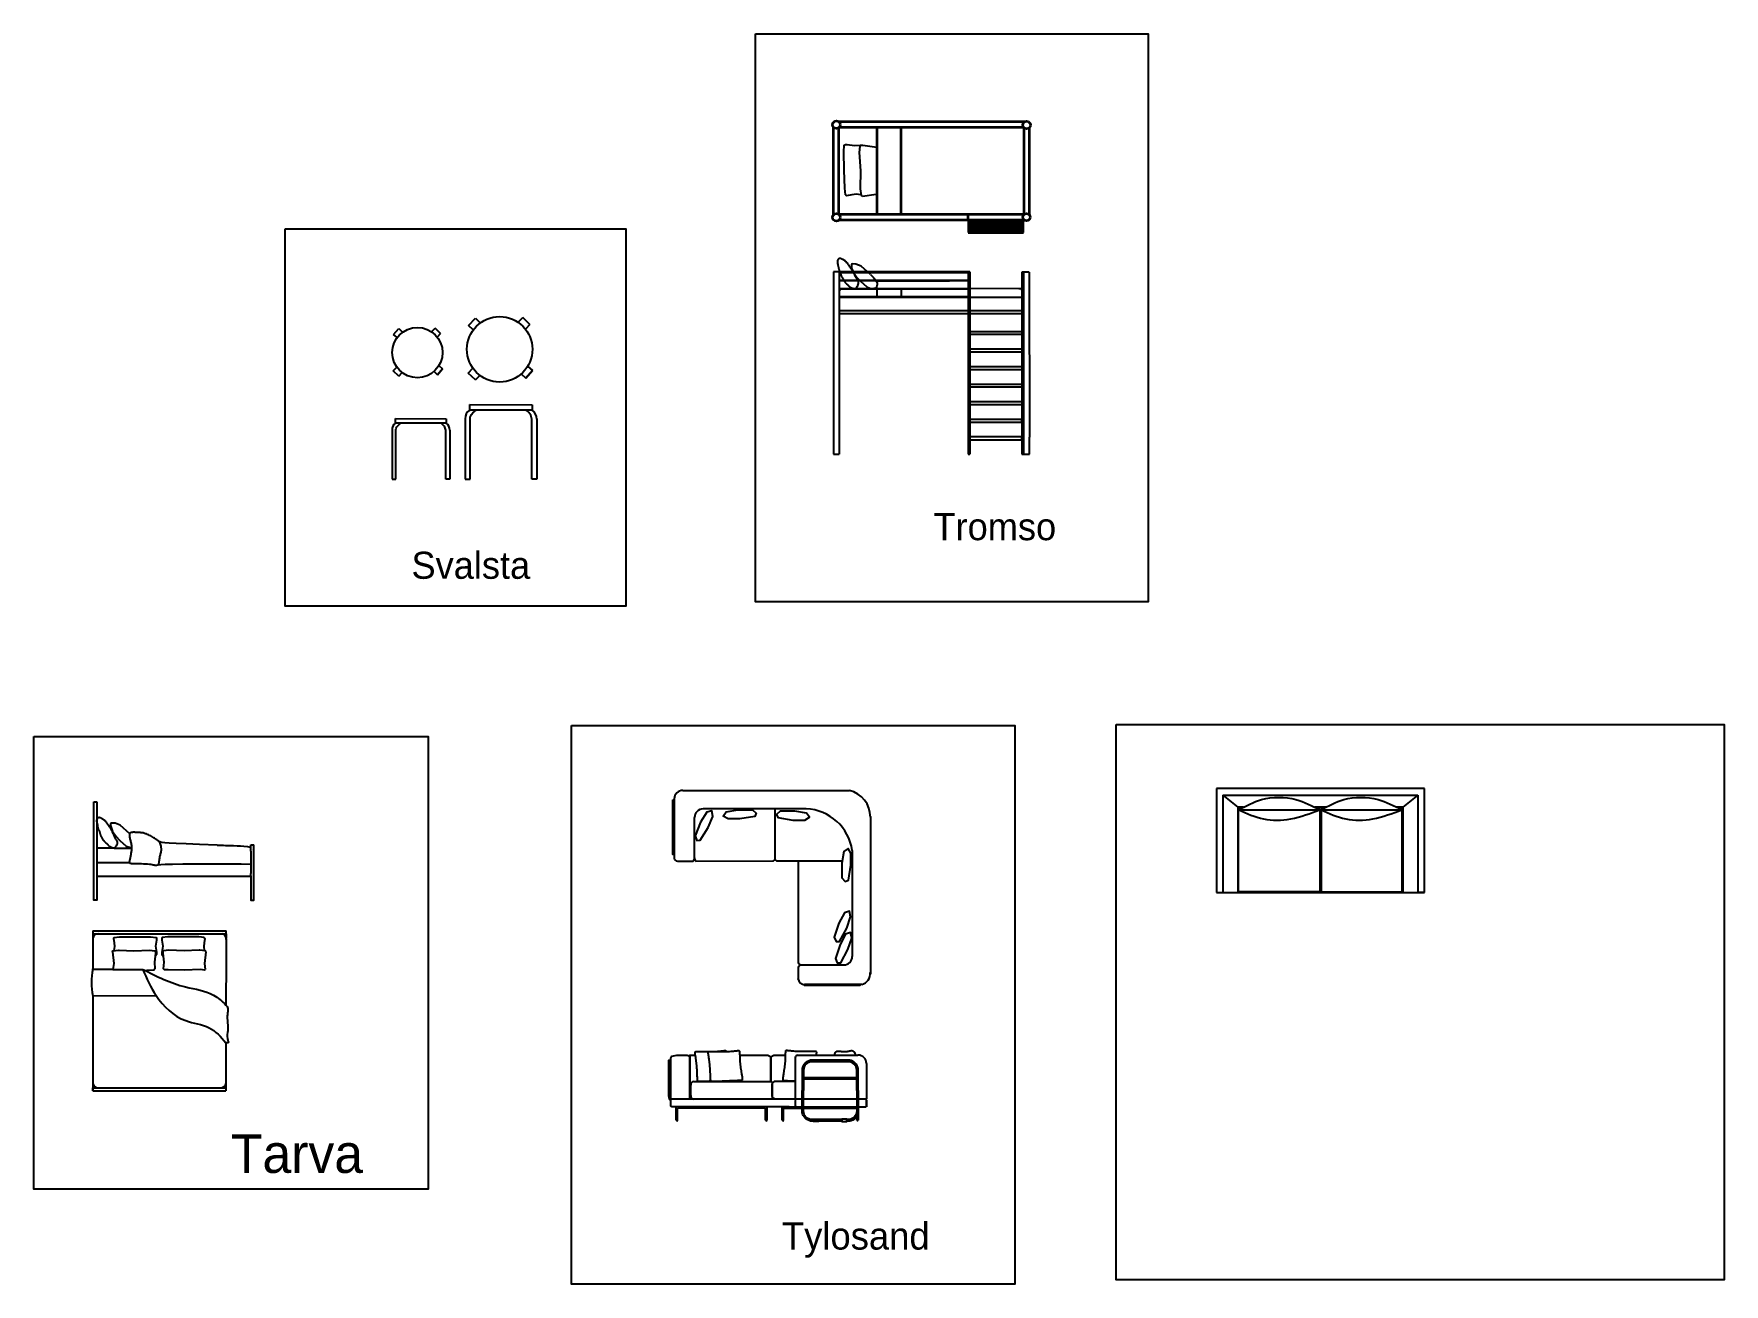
# Model space of a CAD drawing. Header units: centimetres. Extents: x 1830 to 4016, y -1522 to 94.
import ezdxf

# ---------------------------------------------------------------- set-up
doc = ezdxf.new("R2010")
doc.units = ezdxf.units.CM
doc.layers.add('A-FLOR-LEVL', color=7, linetype='Continuous', lineweight=35)

# ---------------------------------------------------------------- blocks, each defined once
blk = doc.blocks.new('A$C52764F6E')
at = {"color": 7}
for p, q in [((-354.9, 279.1), (-354.9, 202.4)), ((-184.4, 266.2), (-317.6, 266.2)), ((-224.6, 266.2), (-224.6, 201.4)), ((-328.6, 201.9), (-328.6, 255.2)), ((-350.8, 198.8), (-330.4, 198.8)), ((-326.8, 198.8), (-226.7, 198.9)), ((-222.4, 198.9), (-137.5, 198.9)), ((-194.7, 197.8), (-194.7, 67.7)), ((-126.4, 198.9), (-124.7, 198.9)), ((-124.7, 212.3), (-124.7, 75.5)), ((-194.7, 61.2), (-194.7, 45.7)), ((-190.7, 64.5), (-135.7, 64.5)), ((-112.5, 39), (-186.4, 39))]:
    blk.add_line(p, q, dxfattribs=at)
for points in [[(-343.8, 290.1), (-128.2, 290.1)], [(-101.3, 256.2), (-101.3, 52.4)]]:
    blk.add_lwpolyline(points)
for points in [[(-356.7, 278), (-354.9, 278), (-354.9, 207.2), (-356.7, 207.2)], [(-186.4, 39), (-114.9, 39), (-114.9, 38.1), (-186.4, 38.1)]]:
    blk.add_lwpolyline(points, close=True, dxfattribs=at)
for points in [[(-311, 242), (-305.1, 256.3), (-306, 263.6), (-312.7, 261.8), (-320.7, 248.9), (-327.8, 231.6), (-325.6, 225.5), (-321.2, 225.6), (-311, 242)], [(-269.8, 253.3), (-285.2, 253.3), (-291.6, 257), (-287.5, 262.4), (-272.5, 264.9), (-253.7, 264.9), (-248.9, 260.6), (-250.7, 256.5), (-269.8, 253.3)], [(-201.6, 251.8), (-186.2, 251.8), (-179.8, 255.4), (-184, 260.9), (-198.9, 263.4), (-217.7, 263.4), (-222.5, 259.1), (-220.7, 254.9), (-201.6, 251.8)], [(-126.4, 193.4), (-126.4, 208.8), (-130, 215.2), (-135.5, 211.1), (-138, 196.1), (-138, 177.3), (-133.7, 172.5), (-129.6, 174.3), (-126.4, 193.4)], [(-131.9, 112), (-127, 126.6), (-128.4, 133.9), (-134.9, 131.7), (-142, 118.3), (-148.1, 100.6), (-145.6, 94.6), (-141.1, 95), (-131.9, 112)], [(-130.4, 84.5), (-125.4, 99.1), (-126.8, 106.3), (-133.3, 104.1), (-140.5, 90.8), (-146.5, 73), (-144, 67), (-139.5, 67.4), (-130.4, 84.5)]]:
    blk.add_lwpolyline(points, dxfattribs=at)
for centre, radius, start, end in [((-343.8, 279.1), 11, 90, 180), ((-136.4, 255.9), 35.1, 359.6252, 76.4633), ((-317.6, 255.2), 11, 90, 180), ((-186.8, 203.6), 62.7, 8.0215, 87.7588), ((-350.8, 202.9), 4.13, 187.0799, 270), ((-333, 202.4), 4.44, 305.9615, 6.0393), ((-324.2, 202.4), 4.44, 173.9607, 234.0385), ((-227.2, 201.5), 2.68, 281.3954, 357.1413), ((-221.9, 201.5), 2.68, 182.8587, 258.4211), ((-192.4, 196.5), 2.7, 117.8423, 149.745), ((-190.2, 69.2), 4.71, 197.7658, 264.587), ((-135.7, 75.5), 11, 270, 0), ((-185.3, 48.9), 9.9, 192.2507, 265.2823), ((-190.2, 59.8), 4.71, 95.413, 162.2342), ((-116.3, 53.6), 15, 284.7045, 4.4761)]:
    blk.add_arc(centre, radius, start, end, dxfattribs=at)
blk = doc.blocks.new('A$C503C4126')
at = {"color": 7}
for p, q in [((46.7, 144.7), (124.8, 144.7)), ((135.8, 133.7), (135.8, 88.5)), ((123.2, 115.4), (54.4, 115.4)), ((123.2, 113.5), (54.4, 113.5)), ((24.6, 87.7), (7.8, 87.7)), ((134.8, 87.5), (125.1, 87.5)), ((-110.2, 60.4), (-110.2, 77.9)), ((-108.3, 60.4), (-108.3, 76)), ((5.4, 76), (-108.3, 76)), ((5.4, 60.4), (5.4, 76)), ((7.3, 60.4), (7.3, 77.8)), ((26.8, 77.9), (52.5, 77.9)), ((26.8, 60.4), (26.8, 77.9)), ((28.7, 76), (52.5, 76)), ((28.7, 60.4), (28.7, 76)), ((54.4, 77.9), (123.2, 77.9)), ((54.4, 76), (123.2, 76)), ((125.1, 77.9), (134.8, 77.9)), ((135.8, 86.5), (135.8, 77.9)), ((135.8, 78.9), (135.8, 86.5))]:
    blk.add_line(p, q, dxfattribs=at)
for points in [[(-119.6, 91.1), (-119.6, 138), (-118.4, 138), (-118.4, 91.1)], [(-117.1, 140.8), (-115.7, 143.4), (-109.3, 144.7), (-96.2, 144.7), (-93.6, 143.5), (-92.4, 138.2)], [(-109.3, 144.7), (-96.2, 144.7)], [(-92.4, 87.7), (-92.4, 144.7), (-85.4, 144.7)], [(-92.4, 144.7), (-92.4, 109.3)], [(-85.7, 149), (-84.8, 149.1), (-83.2, 149.2), (-81.2, 149.2), (-78.7, 149.2), (-76, 149.1), (-73.1, 149.1), (-70.2, 149.1), (-67.4, 149.1), (-64.8, 149.2), (-62.4, 149.3), (-60.1, 149.4), (-58.1, 149.5), (-56.2, 149.6), (-54.6, 149.8), (-53.2, 149.9), (-51.9, 150), (-50.8, 150.1), (-49.9, 150.2), (-49.2, 150.3), (-48.5, 150.3), (-48, 150.4), (-47.6, 150.4), (-47.3, 150.4), (-47, 150.4), (-46.7, 150.4), (-46.5, 150.4), (-46.3, 150.4), (-46.1, 150.3), (-45.9, 150.3), (-45.8, 150.2), (-45.7, 150.1), (-45.6, 150), (-45.5, 149.8), (-45.4, 149.6), (-45.4, 149.4), (-45.3, 149.3)], [(-65, 110.9), (-65.8, 110.9), (-67.2, 110.8), (-68.6, 110.7), (-70, 110.7), (-71.3, 110.6), (-72.6, 110.5), (-73.8, 110.5), (-75, 110.5), (-76.1, 110.4), (-77.1, 110.4), (-78, 110.4), (-78.8, 110.4), (-79.5, 110.4), (-80.1, 110.4), (-80.6, 110.5), (-81, 110.5), (-81.3, 110.6), (-81.6, 110.7), (-81.8, 110.8), (-81.9, 110.9), (-82.1, 111), (-82.2, 111.2), (-82.3, 111.4), (-82.4, 111.5), (-82.5, 111.7), (-82.5, 111.9), (-82.6, 112.1), (-82.6, 112.3), (-82.7, 112.5), (-82.7, 112.7), (-82.7, 113), (-82.7, 113.3), (-82.7, 113.8), (-82.8, 114.4), (-82.8, 115.2), (-82.8, 116.2), (-82.9, 117.4), (-82.9, 118.8), (-83, 120.4), (-83, 122.1), (-83.1, 123.8), (-83.2, 125.7), (-83.4, 127.6), (-83.5, 129.4), (-83.7, 131.3), (-83.8, 133.1), (-84, 134.8), (-84.2, 136.5), (-84.4, 138.1), (-84.6, 139.6), (-84.8, 140.9), (-85, 142.2), (-85.2, 143.3), (-85.3, 144.3), (-85.5, 145.1), (-85.6, 146), (-85.7, 146.7), (-85.7, 147.5), (-85.7, 148.2), (-85.7, 149)], [(-68.7, 149), (-67.8, 149.1), (-66.3, 149.2), (-64.2, 149.2), (-61.8, 149.2), (-59, 149.1), (-56.2, 149.1), (-53.3, 149.1), (-50.5, 149.1), (-47.8, 149.2), (-45.4, 149.3), (-43.2, 149.4), (-41.1, 149.5), (-39.3, 149.6), (-37.6, 149.8), (-36.2, 149.9), (-34.9, 150), (-33.8, 150.1), (-32.9, 150.2), (-32.2, 150.3), (-31.6, 150.3), (-31.1, 150.4), (-30.6, 150.4), (-30.3, 150.4), (-30, 150.4), (-29.7, 150.4), (-29.5, 150.4), (-29.3, 150.4), (-29.1, 150.3), (-29, 150.3), (-28.8, 150.2), (-28.7, 150.1), (-28.6, 150), (-28.5, 149.8), (-28.4, 149.6), (-28.4, 149.4), (-28.3, 149), (-28.3, 148.5), (-28.2, 147.8), (-28.2, 147), (-28.2, 146), (-28.1, 144.7), (-28.1, 143.3), (-28, 141.6), (-28, 139.9), (-27.9, 138), (-27.8, 136.1), (-27.6, 134.1), (-27.5, 132.1), (-27.2, 130.2), (-27, 128.2), (-26.7, 126.4), (-26.4, 124.6), (-26.1, 122.9), (-25.9, 121.4), (-25.6, 120), (-25.4, 118.8), (-25.3, 117.7), (-25.1, 116.8), (-25, 116.1), (-25, 115.4), (-24.9, 114.9), (-24.9, 114.5), (-24.9, 114.1), (-24.9, 113.8), (-24.8, 113.5), (-24.8, 113.3), (-24.8, 113.1), (-24.8, 112.9), (-24.8, 112.7), (-24.9, 112.5), (-25, 112.4), (-25.2, 112.2), (-25.4, 112.1), (-25.7, 112), (-26, 111.9), (-26.5, 111.9), (-27.1, 111.8), (-27.8, 111.7), (-28.6, 111.7), (-29.6, 111.6), (-30.7, 111.6), (-32, 111.5), (-33.4, 111.5), (-34.9, 111.4), (-36.4, 111.4), (-38, 111.3), (-39.6, 111.3), (-41.2, 111.2), (-42.8, 111.1), (-44.3, 111.1), (-45.8, 111), (-47.3, 110.9), (-48.8, 110.9), (-50.2, 110.8), (-51.6, 110.7), (-53, 110.7), (-54.3, 110.6), (-55.6, 110.5), (-56.9, 110.5), (-58.1, 110.5), (-59.2, 110.4), (-60.2, 110.4), (-61.1, 110.4), (-61.9, 110.4), (-62.6, 110.4), (-63.1, 110.4), (-63.6, 110.5), (-64, 110.5), (-64.3, 110.6), (-64.6, 110.7), (-64.8, 110.8), (-65, 110.9), (-65.1, 111), (-65.2, 111.2), (-65.3, 111.4), (-65.4, 111.5), (-65.5, 111.7), (-65.6, 111.9), (-65.6, 112.1), (-65.7, 112.3), (-65.7, 112.5), (-65.7, 112.7), (-65.7, 113), (-65.7, 113.3), (-65.8, 113.8), (-65.8, 114.4), (-65.8, 115.2), (-65.8, 116.2), (-65.9, 117.4), (-65.9, 118.8), (-66, 120.4), (-66.1, 122.1), (-66.2, 123.8), (-66.3, 125.7), (-66.4, 127.6), (-66.5, 129.4), (-66.7, 131.3), (-66.9, 133.1), (-67, 134.8), (-67.2, 136.5), (-67.4, 138.1), (-67.6, 139.6), (-67.8, 140.9), (-68, 142.2), (-68.2, 143.3), (-68.4, 144.3), (-68.5, 145.1), (-68.6, 146), (-68.7, 146.7), (-68.7, 147.5), (-68.8, 148.2), (-68.7, 149)], [(71.4, 149), (70.5, 149.1), (69, 149.2), (66.9, 149.2), (64.5, 149.2), (61.8, 149.1), (58.9, 149.1), (56, 149.1), (53.2, 149.1), (50.5, 149.2), (48.1, 149.3), (45.9, 149.4), (43.8, 149.5), (42, 149.6), (40.4, 149.8), (38.9, 149.9), (37.6, 150), (36.6, 150.1), (35.7, 150.2), (34.9, 150.3), (34.3, 150.3), (33.8, 150.4), (33.4, 150.4), (33, 150.4), (32.7, 150.4), (32.5, 150.4), (32.2, 150.4), (32, 150.4), (31.8, 150.3), (31.7, 150.3), (31.5, 150.2), (31.4, 150.1), (31.3, 150), (31.2, 149.8), (31.2, 149.6), (31.1, 149.4), (31.1, 149), (31, 148.5), (31, 147.8), (30.9, 147), (30.9, 146), (30.9, 144.7), (30.8, 143.3), (30.8, 141.6), (30.7, 139.9), (30.6, 138), (30.5, 136.1), (30.4, 134.1), (30.2, 132.1), (30, 130.2), (29.7, 128.2), (29.4, 126.4), (29.1, 124.6), (28.9, 122.9), (28.6, 121.4), (28.4, 120), (28.1, 118.8), (28, 117.7), (27.9, 116.8), (27.8, 116.1), (27.7, 115.4), (27.7, 114.9), (27.6, 114.5), (27.6, 114.1), (27.6, 113.8), (27.6, 113.5), (27.5, 113.3), (27.5, 113.1), (27.5, 112.9), (27.6, 112.7), (27.6, 112.5), (27.7, 112.4), (27.9, 112.2), (28.1, 112.1), (28.4, 112), (28.8, 111.9), (29.2, 111.9), (29.8, 111.8), (30.5, 111.7), (31.3, 111.7), (32.3, 111.6), (33.4, 111.6), (34.7, 111.5), (36.1, 111.5), (37.6, 111.4), (39.1, 111.4), (40.7, 111.3), (42.3, 111.3), (43.7, 111.2)], [(43.7, 141.7), (43.7, 89.1)], [(71.2, 144.7), (71.2, 145.1), (71.3, 146), (71.4, 146.7), (71.5, 147.5), (71.5, 148.2), (71.4, 149)], [(94.5, 144.4), (94.7, 145.5), (95, 146.4), (95.2, 147.1), (95.5, 147.8), (95.8, 148.2), (96.1, 148.6), (96.4, 148.9), (96.7, 149.2), (97, 149.4), (97.2, 149.5), (97.5, 149.7), (97.9, 149.8), (98.3, 149.8), (98.7, 149.8), (99.3, 149.8), (99.9, 149.8), (100.7, 149.7), (101.6, 149.7), (102.6, 149.6), (103.6, 149.5), (104.7, 149.4), (105.8, 149.4), (106.9, 149.3), (107.9, 149.3), (109, 149.4), (110, 149.4), (110.9, 149.5), (111.8, 149.7), (112.6, 149.8), (113.4, 149.9), (114, 150.1), (114.7, 150.2), (115.2, 150.3), (115.7, 150.4), (116.1, 150.5), (116.5, 150.5), (116.9, 150.5), (117.3, 150.4), (117.7, 150.3), (118.2, 150.1), (118.6, 149.8), (119.1, 149.5), (119.6, 149.1), (120.1, 148.5), (120.5, 147.8), (120.8, 146.8), (121, 145.8), (121.1, 144.7)], [(52.5, 87.5), (45.4, 87.5)], [(123.2, 87.5), (54.4, 87.5)], [(43.7, 85.9), (43.7, 77.9)], [(125, 72.9), (125.1, 72.9), (125.1, 60.4)], [(103.9, 61.2), (73.7, 61.2)], [(103.9, 59.3), (73.7, 59.3)], [(123.2, 60.4), (123.2, 65.4)]]:
    blk.add_lwpolyline(points, dxfattribs=at)
for points in [[(36, 77.9), (-116.1, 77.9, -0.414214), (-117.1, 78.9), (-117.1, 140.8)], [(-28.1, 144.7), (7.2, 144.7, -0.414214), (12.2, 139.7), (12.2, 110.5)], [(12.2, 110.5), (12.2, 139.7, -0.414214), (17.2, 144.7), (30.9, 144.7)], [(125.1, 98.7), (125.1, 127, 0.318112), (114.1, 138), (63.5, 138, 0.280995), (52.5, 127), (52.5, 98.7)], [(123.2, 98.7), (123.2, 125.1, 0.414214), (112.2, 136.1), (65.4, 136.1, 0.414214), (54.4, 125.1), (54.4, 98.7)], [(-87.5, 110.5), (11.9, 110.5, -0.414214), (13.9, 108.5), (13.9, 89.7, -0.414214), (11.9, 87.7), (-117.1, 87.7)], [(44.7, 87.7), (18.9, 87.7, -0.414214), (13.9, 92.7), (13.9, 106.1, -0.414214), (18.9, 111.1), (43.7, 111.1)], [(67.3, 59.3), (63.5, 59.3, -0.280995), (52.5, 70.3), (52.5, 98.7)], [(67.3, 61.2), (65.4, 61.2, -0.414214), (54.4, 72.2), (54.4, 98.7)], [(123.2, 98.7), (123.2, 72.2, -0.414214), (112.2, 61.2), (110.4, 61.2)], [(125.1, 98.7), (125.1, 70.3, -0.318112), (114.1, 59.3), (110.4, 59.3)], [(135.8, 88.5), (135.8, 88.5, -0.414214), (134.8, 87.5)]]:
    blk.add_lwpolyline(points, format="xyb", dxfattribs=at)
for points in [[(67.3, 61.8), (73.7, 61.8), (73.7, 58.6), (67.3, 58.6)], [(110.4, 61.8), (103.9, 61.8), (103.9, 58.6), (110.4, 58.6)]]:
    blk.add_lwpolyline(points, close=True, dxfattribs=at)
for centre, radius, start, end in [((47.8, 140.6), 4.2, 104.7277, 165.2791), ((124.8, 133.7), 11, 0, 90), ((-86.8, 105.9), 4.69, 98.5525, 159.1503), ((-115.2, 90.6), 4.43, 173.5523, 243.6682), ((-115.2, 90.7), 3.28, 171.681, 232.6068), ((-33.7, 98.9), 58.1, 171.4656, 188.2136), ((-86.7, 92.5), 4.87, 202.462, 260.8468), ((45.6, 89.3), 1.84, 186.9522, 266.1496), ((45.5, 85.8), 1.73, 91.0011, 175.8972), ((134.8, 86.5), 1, 0, 90), ((45.9, 80.1), 2.35, 202.3068, 250.6227), ((134.8, 78.9), 1, 270, 360), ((-109.3, 60.6), 0.962, 188.5141, 351.4859), ((6.3, 60.6), 0.962, 188.5141, 351.4859), ((27.8, 60.6), 0.962, 188.5141, 351.4859), ((124.2, 60.6), 0.962, 188.5141, 351.4859)]:
    blk.add_arc(centre, radius, start, end, dxfattribs=at)

msp = doc.modelspace()

# ---------------------------------------------------------------- linework, layer by layer
at = {"color": 0}
for p, q in [((2901.8, -115.8), (2919.4, -113.4)), ((2919.4, -113.4), (2920.4, -113.5)), ((3038.2, -148.1), (3038.2, -162.8)), ((3110, -162.8), (3110, -146.7)), ((2864.2, -213.6), (2864.2, -427.6)), ((2869, -213.6), (2864.2, -213.6)), ((3040.5, -213.8), (2869, -213.6)), ((2871.3, -213.6), (2871.3, -427.6)), ((2871.4, -214.4), (3038.2, -214.4)), ((3038.2, -213.8), (3038.2, -427.6)), ((3040.5, -213.8), (3040.5, -427.6)), ((3117.3, -214), (3107.5, -213.9)), ((3107.5, -213.9), (3107.5, -427.6)), ((3110, -213.9), (3110, -427.6)), ((3117.3, -214), (3117.4, -427.6)), ((2871.3, -224.4), (2877.8, -224.4)), ((2871.3, -225), (2877.8, -225)), ((2871.3, -235), (2877.9, -235)), ((2871.3, -235.6), (2877.9, -235.6)), ((2877.8, -224.4), (3038.2, -224.4)), ((2877.8, -225), (3038.2, -225)), ((2877.9, -235), (3038.2, -235)), ((2877.9, -235.6), (3038.2, -235.6)), ((2919.4, -225.1), (3014.2, -225.1)), ((2920.4, -235), (2920.4, -246.3)), ((2951.6, -235), (2951.6, -245.6)), ((3040.6, -234.9), (3103.9, -235)), ((2871.7, -245.6), (2871.3, -245.6)), ((2871.7, -246.3), (2871.3, -246.3)), ((2871.7, -245.6), (3038.2, -245.6)), ((2871.7, -246.3), (3038.2, -246.3)), ((3040.5, -246.3), (3107.5, -246.3)), ((3110, -246.3), (3110, -246.3)), ((2871.4, -263.8), (3107.5, -263.8)), ((2871.4, -267.5), (3107.5, -267.5)), ((3040.5, -290.7), (3107.5, -290.7)), ((3040.5, -313.4), (3040.5, -294.4)), ((3040.5, -294.4), (3107.5, -294.4)), ((3040.5, -313.4), (3107.5, -313.4)), ((3040.5, -317.1), (3107.5, -317.1)), ((3040.5, -336.1), (3107.5, -336.1)), ((3040.5, -339.8), (3107.5, -339.8)), ((3040.5, -358.8), (3107.5, -358.8)), ((3040.5, -362.5), (3107.5, -362.5)), ((3040.5, -381.5), (3107.5, -381.5)), ((3040.5, -404.2), (3040.5, -385.2)), ((3040.5, -385.2), (3107.5, -385.2)), ((3040.5, -404.2), (3107.5, -404.2)), ((3040.5, -407.9), (3107.5, -407.9)), ((3107.5, -407.9), (3107.5, -403.7)), ((2864.2, -427.6), (2864.2, -449.4)), ((2871.3, -427.6), (2871.3, -449.4)), ((3038.2, -427.6), (3038.2, -449.4)), ((3107.6, -427), (3040.5, -427)), ((3040.5, -427), (3040.5, -427)), ((3040.5, -427.6), (3040.5, -449.4)), ((3040.6, -430.7), (3040.5, -430.7)), ((3040.6, -430.7), (3107.6, -430.7)), ((3107.5, -427.6), (3107.5, -449.4)), ((3107.6, -430.7), (3107.6, -427)), ((3110, -427.6), (3110, -449.4)), ((3117.4, -427.6), (3117.4, -427.6)), ((3117.5, -449.4), (3117.5, -427.6)), ((2864.2, -449.4), (2871.3, -449.4)), ((3038.2, -449.4), (3040.5, -449.4)), ((3107.5, -449.4), (3117.5, -449.4)), ((3628, -881.8), (3359.2, -881.8)), ((3359.2, -881.8), (3359.2, -1016.2)), ((3367.6, -890.2), (3367.6, -1016.2)), ((3367.6, -890.2), (3619.6, -890.2)), ((3367.6, -890.2), (3387, -905.7)), ((3619.6, -890.2), (3600.1, -905.7)), ((3619.6, -890.2), (3619.6, -1016.2)), ((3628, -1016.2), (3628, -881.8)), ((3387, -905.7), (3387, -1016.2)), ((3394.4, -905.7), (3387, -905.7)), ((3387.9, -1014.2), (3387.9, -907.6)), ((3388.2, -909), (3492.8, -909)), ((3388.8, -906.6), (3392.8, -906.6)), ((3500.7, -905.7), (3486.3, -905.7)), ((3487.9, -906.6), (3491.7, -906.6)), ((3493.6, -905.7), (3492.7, -905.7)), ((3492.7, -909), (3492.7, -907.6)), ((3492.7, -909.1), (3492.7, -1015)), ((3494.4, -907.6), (3494.4, -1015.2)), ((3494.4, -909), (3599.1, -909)), ((3495.5, -906.6), (3499, -906.6)), ((3600.1, -905.7), (3592.5, -905.7)), ((3594.2, -906.6), (3598.1, -906.6)), ((3599.3, -1014.1), (3599.3, -907.6)), ((3600.1, -905.7), (3600.1, -1016.2)), ((3359.2, -1016.2), (3628, -1016.2)), ((3387, -1016.2), (3493.6, -1016.2)), ((3492.4, -1015.4), (3389, -1015.4)), ((3492.4, -1015.4), (3389, -1015.4)), ((3493.6, -1016.2), (3494.4, -1016.2)), ((3494.6, -1015.4), (3598, -1015.4)), ((3628, -1016.2), (3619.6, -1016.2))]:
    msp.add_line(p, q, dxfattribs=at)
for p, q in [((2392.5, -283.2), (2401.2, -273.6)), ((2398.5, -288.7), (2392.5, -283.2)), ((2401.2, -273.6), (2407.6, -279.7)), ((2462, -273.1), (2456.4, -278.8)), ((2462, -273.1), (2462.6, -272.5)), ((2471.7, -281.8), (2462.6, -272.5)), ((2471.7, -281.8), (2465.9, -287.7)), ((2295.4, -294.5), (2302.2, -287.1)), ((2300.1, -298.7), (2295.4, -294.5)), ((2302.2, -287.1), (2307, -291.8)), ((2348.9, -286.7), (2344.6, -291.1)), ((2348.9, -286.7), (2349.4, -286.3)), ((2356.3, -293.4), (2349.4, -286.3)), ((2356.3, -293.4), (2351.9, -297.9)), ((2294.9, -341.7), (2299.7, -336.8)), ((2302.3, -348.5), (2294.9, -341.7)), ((2302.3, -348.5), (2306.7, -344)), ((2347.8, -342.5), (2352.4, -346.7)), ((2358.9, -339.1), (2352.4, -346.7)), ((2352.4, -346.7), (2358.9, -339.1)), ((2354.1, -334.9), (2354, -334.9)), ((2354.1, -334.9), (2358.9, -339.1)), ((2391.8, -344.7), (2398.1, -338.2)), ((2401.4, -353.4), (2391.8, -344.7)), ((2401.4, -353.4), (2407.1, -347.6)), ((2460.5, -345.6), (2466.5, -351.1)), ((2475, -341.3), (2466.5, -351.1)), ((2466.5, -351.1), (2475, -341.3)), ((2468.8, -335.8), (2468.7, -335.7)), ((2468.8, -335.8), (2475, -341.3)), ((2393.9, -385.3), (2474.8, -385.5)), ((2393.9, -392.4), (2393.9, -385.3)), ((2474.8, -392.4), (2393.9, -392.4)), ((2474.8, -385.5), (2474.8, -385.5)), ((2474.8, -385.5), (2474.8, -392.4)), ((2298, -403.4), (2363.5, -403.6)), ((2298.1, -409.2), (2298, -403.4)), ((2363.5, -409.2), (2298.1, -409.2)), ((2363.5, -403.6), (2363.5, -403.6)), ((2363.5, -403.6), (2363.5, -409.2)), ((2388.2, -403.9), (2388.2, -481.9)), ((2394.4, -481.9), (2394.4, -405.7)), ((2474.4, -481.9), (2474.4, -405.7)), ((2480.5, -403.9), (2480.5, -481.9)), ((2293.5, -418.5), (2293.5, -481.5)), ((2298.4, -481.6), (2298.4, -419.9)), ((2363.2, -481.6), (2363.2, -419.9)), ((2368.1, -418.5), (2368.1, -481.5)), ((2293.5, -481.5), (2298.4, -481.6)), ((2368.1, -481.5), (2363.2, -481.6)), ((2388.2, -481.9), (2394.4, -481.9)), ((2480.5, -481.9), (2474.4, -481.9)), ((1907.8, -901.9), (1907.8, -898.7)), ((1907.8, -898.7), (1911.7, -898.7)), ((1911.7, -898.7), (1911.7, -901.7)), ((1934.4, -958.6), (1911.7, -958.6)), ((1934.4, -958.6), (1956.1, -958.6)), ((2110.9, -962.5), (2110.9, -954.4)), ((2110.9, -954.4), (2114.7, -954.4)), ((2114.9, -954.4), (2114.7, -954.4)), ((2114.9, -962.1), (2114.9, -954.4)), ((2066.9, -978.8), (2098.6, -979)), ((2098.6, -979), (2110.6, -979.4)), ((1911.9, -994.8), (2110.8, -994.8)), ((2110.9, -994.3), (2110.9, -991.4)), ((1906.5, -1065.4), (1906.5, -1115.4)), ((1906.5, -1065.4), (2078.9, -1065.4)), ((1906.5, -1065.4), (1906.5, -1069.4)), ((1906.5, -1069.4), (2078.9, -1069.4)), ((2078.9, -1069.4), (2078.9, -1065.4)), ((2078.9, -1069.4), (2078.9, -1074.8)), ((2079.1, -1075.7), (2079.1, -1115.4)), ((1932.6, -1115.4), (1906.5, -1115.4)), ((1932.6, -1115.4), (1971.3, -1115.4)), ((1971.3, -1115.4), (1971.3, -1115.4)), ((2079.1, -1115.4), (2078.7, -1149.7)), ((1906.5, -1149.7), (1988.5, -1149.4)), ((1906.5, -1149.7), (1906.5, -1272.6)), ((2078.7, -1149.7), (2078.7, -1161.6)), ((2078.7, -1210.2), (2078.7, -1272.6)), ((1906.5, -1272.6), (1906.5, -1268.6)), ((1906.5, -1268.6), (2078.7, -1268.6)), ((1906.5, -1272.6), (1906.5, -1269.4)), ((1906.5, -1272.6), (2078.7, -1272.6))]:
    msp.add_line(p, q)
at = {"color": 7}
for p, q in [((1911.7, -977.2), (1953.4, -977.2)), ((1988.4, -1090.8), (1989, -1093.7)), ((1996.4, -1090.8), (1995.7, -1093.7)), ((1932, -1092.8), (1933.6, -1107.8)), ((1933.6, -1107.8), (1932.6, -1115.4)), ((1988.2, -1097.5), (1987.2, -1097.6)), ((1989, -1096.2), (1988.2, -1097.5)), ((1989, -1093.7), (1989, -1096.2)), ((1995.7, -1093.7), (1995.8, -1096.2)), ((1995.8, -1096.2), (1996.5, -1097.5)), ((1996.5, -1097.5), (1997.5, -1097.6)), ((2052.8, -1092.8), (2051.1, -1107.8)), ((2051.1, -1107.8), (2052.1, -1115.4))]:
    msp.add_line(p, q, dxfattribs=at)
at = {"color": 6}
msp.add_lwpolyline([(2763.2, 94.1), (3270.9, 94.1), (3270.9, -640.4), (2763.2, -640.4)], close=True, dxfattribs=at)
at = {"color": 0}
for points in [[(2879.8, -114.1), (2878.8, -105.5), (2878.1, -82), (2877.5, -58.5), (2878, -49.9), (2879.6, -49.1), (2881.9, -49), (2891.3, -50.3), (2899.4, -50.1)], [(2899, -106.2), (2899.1, -105.7), (2899.3, -83), (2897.9, -59.5), (2898.5, -51.3), (2899.2, -50.1), (2902.1, -50.1), (2920.4, -52.5)], [(2901.8, -115.8), (2900.2, -115.1), (2899.2, -106.5), (2899, -106.2)], [(2879.8, -114.1), (2881.4, -114.8), (2888.1, -113.7), (2893.5, -112.8)], [(2893.5, -112.8), (2899.7, -113.5)], [(2912, -217.2), (2915.7, -220.9), (2917.1, -222.5), (2917.7, -223.5), (2919.7, -226.2), (2920.5, -228.5), (2920.7, -230.2), (2920.4, -232.3), (2919.2, -234.3), (2918, -235.1), (2916.1, -235.4)]]:
    msp.add_lwpolyline(points, dxfattribs=at)
at = {"color": 2}
msp.add_lwpolyline([(2155.2, -158), (2595.5, -158), (2595.5, -646), (2155.2, -646)], close=True, dxfattribs=at)
at = {"color": 7}
for points in [[(2894.8, -232.8), (2895.7, -231.4), (2896.2, -230.1), (2896.5, -228.9), (2896.5, -227.7), (2896.3, -226.7), (2896, -225.7), (2895.5, -224.8), (2895.1, -223.9), (2894.7, -223.1), (2894.3, -222.4), (2893.9, -221.6), (2893.5, -220.9), (2893.1, -220.2), (2892.7, -219.5), (2892.3, -218.8), (2891.9, -218.1), (2891.6, -217.4), (2891.2, -216.7), (2890.8, -215.9), (2890.4, -215.2), (2890, -214.4), (2889.5, -213.6), (2889.1, -212.8), (2888.6, -212), (2888.1, -211.2), (2887.6, -210.3), (2887.1, -209.5), (2886.5, -208.7), (2886, -207.9), (2885.4, -207.1), (2884.9, -206.4), (2884.4, -205.6), (2883.9, -204.9), (2883.4, -204.3), (2883, -203.6), (2882.5, -203), (2882, -202.4), (2881.5, -201.8), (2880.9, -201.2), (2880.3, -200.7), (2879.7, -200.1), (2879.1, -199.6), (2878.4, -199.1), (2877.7, -198.6), (2877, -198.2), (2876.4, -197.8), (2875.7, -197.5), (2875.1, -197.2), (2874.6, -196.9), (2874.1, -196.7), (2873.7, -196.6), (2873.3, -196.5), (2873, -196.4), (2872.7, -196.4), (2872.4, -196.4), (2872.1, -196.4), (2871.9, -196.4), (2871.6, -196.5), (2871.4, -196.6), (2871.2, -196.7), (2871, -196.9), (2870.8, -197), (2870.6, -197.2), (2870.4, -197.4), (2870.2, -197.7), (2870, -197.9), (2869.8, -198.2), (2869.7, -198.5), (2869.5, -198.8), (2869.4, -199.1), (2869.3, -199.4), (2869.3, -199.7), (2869.2, -200.1), (2869.2, -200.4), (2869.2, -200.8), (2869.2, -201.1), (2869.3, -201.5), (2869.3, -201.8), (2869.4, -202.2), (2869.4, -202.5), (2869.4, -202.8), (2869.5, -203), (2869.5, -203.3), (2869.6, -203.5), (2869.6, -203.8), (2869.6, -204.1), (2869.7, -204.4), (2869.7, -204.7), (2869.8, -205), (2869.9, -205.3), (2870, -205.7), (2870.1, -206.1), (2870.2, -206.5), (2870.3, -206.9), (2870.4, -207.4), (2870.5, -207.8), (2870.6, -208.3), (2870.7, -208.7), (2870.8, -209.2), (2870.9, -209.7), (2871, -210.2), (2871.1, -210.6), (2871.3, -211.1), (2871.4, -211.6), (2871.6, -212), (2871.8, -212.4), (2871.9, -212.9), (2872.1, -213.3), (2872.3, -213.7), (2872.5, -214.1), (2872.7, -214.5), (2872.8, -214.9), (2873, -215.3), (2873.1, -215.6), (2873.2, -215.9), (2873.4, -216.3), (2873.5, -216.6), (2873.6, -216.9), (2873.7, -217.2), (2873.8, -217.6), (2873.9, -217.9), (2874, -218.2), (2874.1, -218.6), (2874.3, -218.9), (2874.4, -219.4), (2874.7, -219.9), (2874.9, -220.4), (2875.3, -221), (2875.7, -221.7), (2876.1, -222.5), (2876.6, -223.2), (2877.1, -224.1), (2877.6, -224.9), (2878.1, -225.6), (2878.6, -226.3), (2879, -227), (2879.4, -227.6), (2879.8, -228), (2880.1, -228.4), (2880.4, -228.7), (2880.7, -229), (2881, -229.2), (2881.2, -229.4), (2881.4, -229.6), (2881.6, -229.7), (2881.8, -229.9), (2881.9, -230), (2882.1, -230.1), (2882.2, -230.3), (2882.4, -230.4), (2882.6, -230.6), (2882.8, -230.8), (2883, -231), (2883.2, -231.2), (2883.5, -231.4), (2883.7, -231.7), (2884, -232), (2884.3, -232.2), (2884.6, -232.5), (2884.9, -232.7), (2885.2, -232.9), (2885.5, -233.1), (2885.8, -233.3), (2886.1, -233.5), (2886.4, -233.7), (2886.8, -233.9), (2887.2, -234.1), (2887.6, -234.2), (2888, -234.4), (2888.4, -234.6), (2888.9, -234.7), (2889.4, -234.9), (2889.8, -235), (2890.2, -235.1), (2890.6, -235.2), (2891, -235.3), (2891.3, -235.4), (2891.5, -235.5), (2891.7, -235.5), (2891.9, -235.5), (2892.1, -235.5), (2892.3, -235.4), (2892.4, -235.4), (2892.6, -235.3), (2892.8, -235.2), (2893, -235), (2893.3, -234.8), (2893.5, -234.5), (2893.8, -234.2), (2894.1, -233.8), (2894.5, -233.4), (2894.8, -232.8)], [(2912, -217.2), (2899.8, -206.2), (2893.2, -203.7), (2888.2, -203.5), (2887.4, -204.5), (2887.3, -206.5), (2887.6, -209), (2889.9, -214.3), (2894.4, -220.8), (2899.2, -225.8), (2907.4, -233), (2911.8, -235.1), (2914.5, -235.4)], [(1911.7, -901.7), (1911.7, -1025.8), (1907.8, -1025.8), (1907.8, -901.9)], [(1909.7, -900.3), (1909.8, -900.3)], [(1937.1, -955.7), (1937.9, -954.3), (1938.4, -953), (1938.5, -951.8), (1938.4, -950.7), (1938.1, -949.6), (1937.6, -948.7), (1937.1, -947.8), (1936.6, -946.9), (1936.1, -946.1), (1935.6, -945.3), (1935.2, -944.6), (1934.8, -943.9), (1934.5, -943.2), (1934.2, -942.5), (1933.9, -941.8), (1933.6, -941.1), (1933.3, -940.4), (1933, -939.6), (1932.6, -938.9), (1932.3, -938.1), (1932, -937.3), (1931.6, -936.5), (1931.2, -935.7), (1930.8, -934.9), (1930.3, -934.1), (1929.8, -933.3), (1929.3, -932.5), (1928.8, -931.7), (1928.3, -930.9), (1927.7, -930.1), (1927.2, -929.3), (1926.7, -928.6), (1926.2, -927.9), (1925.7, -927.2), (1925.2, -926.6), (1924.7, -925.9), (1924.2, -925.3), (1923.7, -924.7), (1923.2, -924.2), (1922.6, -923.6), (1922, -923.1), (1921.3, -922.6), (1920.6, -922.1), (1920, -921.6), (1919.3, -921.2), (1918.6, -920.8), (1918, -920.4), (1917.4, -920.1), (1916.9, -919.9), (1916.4, -919.7), (1916, -919.5), (1915.6, -919.4), (1915.3, -919.3), (1914.9, -919.3), (1914.7, -919.3), (1914.4, -919.3), (1914.1, -919.4), (1913.9, -919.5), (1913.7, -919.6), (1913.4, -919.7), (1913.2, -919.8), (1913, -920), (1912.8, -920.2), (1912.6, -920.4), (1912.5, -920.6), (1912.3, -920.9), (1912.1, -921.1), (1912, -921.4), (1911.8, -921.7), (1911.7, -922), (1911.6, -922.3), (1911.5, -922.7), (1911.5, -923), (1911.5, -923.4), (1911.5, -923.7), (1911.5, -924.1), (1911.6, -924.5), (1911.6, -924.8), (1911.7, -925.1), (1911.8, -925.4), (1911.8, -925.7), (1911.9, -926), (1912, -926.2), (1912.1, -926.5), (1912.1, -926.8), (1912.2, -927), (1912.3, -927.3), (1912.4, -927.6), (1912.4, -927.9), (1912.5, -928.3), (1912.5, -928.7), (1912.6, -929.1), (1912.6, -929.5), (1912.7, -929.9), (1912.7, -930.3), (1912.8, -930.8), (1912.9, -931.2), (1913, -931.7), (1913.1, -932.2), (1913.2, -932.6), (1913.3, -933), (1913.4, -933.5), (1913.5, -933.9), (1913.7, -934.2), (1913.9, -934.5), (1914, -934.9), (1914.2, -935.1), (1914.4, -935.4), (1914.6, -935.7), (1914.8, -936), (1914.9, -936.3), (1915.1, -936.7), (1915.3, -937.1), (1915.4, -937.5), (1915.5, -937.9), (1915.6, -938.4), (1915.7, -938.9), (1915.8, -939.3), (1915.9, -939.8), (1916, -940.2), (1916.1, -940.6), (1916.3, -941), (1916.4, -941.4), (1916.5, -941.9), (1916.7, -942.3), (1916.9, -942.8), (1917.2, -943.4), (1917.5, -944), (1917.9, -944.7), (1918.4, -945.4), (1918.8, -946.2), (1919.3, -947), (1919.8, -947.8), (1920.3, -948.5), (1920.8, -949.2), (1921.3, -949.8), (1921.7, -950.3), (1922.1, -950.7), (1922.4, -951.1), (1922.7, -951.3), (1923, -951.5), (1923.3, -951.7), (1923.5, -951.8), (1923.7, -952), (1923.9, -952.1), (1924.1, -952.2), (1924.3, -952.4), (1924.5, -952.5), (1924.7, -952.7), (1924.9, -952.9), (1925.1, -953.1), (1925.3, -953.3), (1925.5, -953.6), (1925.7, -953.8), (1926, -954.1), (1926.2, -954.4), (1926.4, -954.7), (1926.7, -955), (1926.9, -955.3), (1927.2, -955.6), (1927.5, -955.8), (1927.8, -956.1), (1928.1, -956.3), (1928.4, -956.5), (1928.7, -956.7), (1929.1, -956.8), (1929.4, -957), (1929.8, -957.2), (1930.3, -957.4), (1930.7, -957.5), (1931.2, -957.7), (1931.6, -957.8), (1932.1, -958), (1932.5, -958.1), (1932.9, -958.2), (1933.2, -958.3), (1933.5, -958.4), (1933.8, -958.4), (1934, -958.4), (1934.2, -958.5), (1934.4, -958.4), (1934.5, -958.4), (1934.7, -958.3), (1934.9, -958.2), (1935.1, -958.1), (1935.3, -958), (1935.5, -957.8), (1935.8, -957.5), (1936.1, -957.2), (1936.4, -956.8), (1936.7, -956.3), (1937.1, -955.7)], [(1954.3, -940.1), (1942, -929.2), (1935.5, -926.6), (1930.5, -926.5), (1929.7, -927.5), (1929.4, -929.4), (1929.9, -930.9), (1932.2, -937.2), (1936.7, -943.7), (1941.4, -948.7), (1949.6, -956), (1955.4, -958), (1956.8, -959.1)], [(2067.4, -954.7), (2044.6, -953.9), (2027.2, -953.3), (2014.4, -952.7), (2005.4, -952.2), (1999.6, -951.7), (1996.1, -951.3), (1994.2, -950.9), (1993.1, -950.4), (1992.2, -949.9), (1991.3, -949.3), (1990.4, -948.7), (1989.5, -948.1), (1988.6, -947.4), (1987.6, -946.7), (1986.5, -946), (1985.4, -945.2), (1984.2, -944.5), (1982.9, -943.7), (1981.5, -943), (1980.1, -942.3), (1978.7, -941.6), (1977.4, -941), (1976, -940.4), (1974.8, -940), (1973.6, -939.6), (1972.6, -939.3), (1971.6, -939.1), (1970.6, -939), (1969.7, -938.9), (1968.7, -938.8), (1967.8, -938.7), (1966.8, -938.6), (1965.8, -938.6), (1964.7, -938.5), (1963.6, -938.4), (1962.6, -938.3), (1961.5, -938.3), (1960.5, -938.2), (1959.5, -938.2), (1958.6, -938.2), (1957.8, -938.3), (1957.1, -938.3), (1956.5, -938.5), (1955.9, -938.7), (1955.4, -938.9), (1955, -939.2), (1954.7, -939.5), (1954.4, -939.9), (1954.2, -940.4), (1954, -940.9), (1954, -941.5), (1953.9, -942.1), (1954, -942.9), (1954.1, -943.7), (1954.2, -944.6), (1954.4, -945.6), (1954.7, -946.7), (1954.9, -947.8), (1955.2, -949.1), (1955.5, -950.3), (1955.8, -951.6), (1956.1, -952.8), (1956.4, -954), (1956.6, -955.1), (1956.7, -956.2), (1956.8, -957.2), (1956.8, -958.2), (1956.8, -959.1), (1956.7, -960.1), (1956.6, -961), (1956.5, -961.9), (1956.3, -962.9), (1956.2, -964), (1956, -965), (1955.8, -966.1), (1955.6, -967.2), (1955.4, -968.4), (1955.2, -969.4), (1955, -970.5), (1954.8, -971.5), (1954.6, -972.5), (1954.4, -973.3), (1954.2, -974.2), (1954, -974.9), (1953.9, -975.6), (1953.8, -976.2), (1953.8, -976.7), (1953.8, -977.1), (1953.9, -977.5), (1954, -977.8), (1954.3, -978), (1954.8, -978.1), (1955.6, -978.3), (1956.6, -978.4), (1957.9, -978.4), (1959.6, -978.5), (1961.7, -978.5), (1964.1, -978.6), (1966.7, -978.6), (1969.4, -978.7), (1972.2, -978.8), (1974.9, -978.9), (1977.5, -979.1), (1979.8, -979.3), (1981.7, -979.5), (1983.4, -979.8), (1984.8, -980.1), (1985.9, -980.4), (1986.9, -980.6), (1987.6, -980.7), (1988.3, -980.8), (1988.9, -980.8), (1989.6, -980.6), (1991.2, -980.3), (1994.4, -980), (2000.2, -979.6), (2009.5, -979.3), (2023.2, -979), (2042, -978.8), (2066.9, -978.8)], [(1992.3, -950), (1992.6, -950.6), (1992.9, -951.4), (1993.3, -952.4), (1993.7, -953.6), (1994.1, -954.9), (1994.5, -956.2), (1994.7, -957.6), (1994.9, -959), (1994.9, -960.3), (1994.9, -961.6), (1994.7, -962.8), (1994.5, -964.1), (1994.2, -965.2), (1993.9, -966.4), (1993.6, -967.5), (1993.3, -968.6), (1993, -969.7), (1992.8, -970.8), (1992.7, -971.8), (1992.6, -972.8), (1992.4, -973.8), (1992.3, -974.7), (1992.2, -975.5), (1992.2, -976.2), (1992.1, -976.8), (1991.9, -977.4), (1991.8, -977.9), (1991.7, -978.4), (1991.5, -978.8), (1991.3, -979.3), (1991.1, -979.8), (1990.9, -980.4)], [(2112.9, -960.8), (2113, -960.8)], [(2110.9, -994.3), (2110.9, -1025.8), (2114.9, -1025.8), (2114.9, -962.1)], [(2110.9, -962.5), (2110.9, -991.4)], [(1932, -1092.8), (1932.6, -1091.5), (1939.9, -1090.8), (1940.2, -1090.7)], [(1934, -1074.2), (1933.3, -1075.5), (1934.1, -1081.2), (1934.7, -1085.9)], [(1934, -1074.2), (1941.2, -1073.5), (1961.2, -1073.5), (1981.1, -1073.5), (1988.4, -1074.2), (1989, -1075.5), (1989, -1077.5), (1987.7, -1085.4), (1988.4, -1090.8)], [(1934.7, -1085.9), (1934, -1091.1)], [(1940.2, -1090.7), (1940.6, -1090.8), (1959.8, -1091.5), (1979.8, -1090.8), (1986.7, -1091.5), (1987.7, -1092.1), (1987.6, -1094.6), (1986.3, -1106.3)], [(2050.8, -1074.2), (2043.5, -1073.5), (2023.6, -1073.5), (2003.7, -1073.5), (1996.4, -1074.2), (1995.7, -1075.5), (1995.7, -1077.5), (1997, -1085.4), (1996.4, -1090.8)], [(2044.5, -1090.7), (2044.2, -1090.8), (2024.9, -1091.5), (2005, -1090.8), (1998, -1091.5), (1997, -1092.1), (1997.1, -1094.6), (1998.5, -1106.3)], [(2052.8, -1092.8), (2052.1, -1091.5), (2044.8, -1090.8), (2044.5, -1090.7)], [(2050.8, -1074.2), (2051.5, -1075.5), (2050.7, -1081.2), (2050, -1085.9)], [(2050, -1085.9), (2050.8, -1091.1)], [(1986.3, -1106.3), (1987, -1114.7)], [(1998.5, -1106.3), (1997.7, -1114.7)]]:
    msp.add_lwpolyline(points, dxfattribs=at)
at = {"color": 3}
msp.add_lwpolyline([(2525.3, -800.2), (3098.4, -800.2), (3098.4, -1522.4), (2525.3, -1522.4)], close=True, dxfattribs=at)
at = {"color": 253}
msp.add_lwpolyline([(3229.5, -798.8), (4015.6, -798.8), (4015.6, -1516.6), (3229.5, -1516.6)], close=True, dxfattribs=at)
at = {"color": 1}
msp.add_lwpolyline([(1830.4, -814.3), (2340.1, -814.3), (2340.1, -1399.6), (1830.4, -1399.6)], close=True, dxfattribs=at)
for points in [[(1987, -1114.7), (1985.7, -1116.5), (1975.9, -1116.7), (1975.9, -1116.7), (1975.9, -1116.7)], [(1997.7, -1114.7), (1998.8, -1115.7), (2001.7, -1115.7), (2004.1, -1115.6), (2024.9, -1115.9), (2045.9, -1115.3), (2051, -1116), (2052.1, -1115.4)]]:
    msp.add_lwpolyline(points)
for centre, radius in [((2432.6, -313.8), 42.3), ((2326.3, -318), 32.5)]:
    msp.add_circle(centre, radius)
for centre, radius, start, end in [((2399.5, -402.3), 11.4, 119.2114, 187.8771), ((2467.4, -403.3), 13.1, 357.1791, 55.7324), ((2302.6, -417.2), 9.21, 119.2114, 187.8771), ((2357.5, -417.9), 10.6, 357.1791, 55.7324), ((1913.4, -1076.5), 7.05, 87.584, 168.2837), ((2072, -1076.2), 7.05, 353.891, 74.5906), ((1990.6, -1132.5), 85.8, 168.4656, 191.5308), ((1913.6, -1261.5), 7.05, 181.6876, 262.3873), ((2071.9, -1261.5), 7.05, 269.9716, 350.6712)]:
    msp.add_arc(centre, radius, start, end)
at = {"color": 0}
for centre, radius, start, end in [((3388.8, -907.5), 0.969, 89.4872, 185.4044), ((3491.7, -907.6), 1.01, 0, 93.5082), ((3495.4, -907.6), 1.03, 86.749, 180.6419), ((3598.2, -907.7), 1.08, 357.9398, 92.4649), ((3389, -1014.2), 1.16, 177.7826, 270.8179), ((3492.3, -1015), 0.406, 276.9008, 3.2113), ((3494.6, -1015.2), 0.227, 176.5218, 266.4272), ((3598, -1014.1), 1.32, 273.4586, 359.226)]:
    msp.add_arc(centre, radius, start, end, dxfattribs=at)
for points in [[(2876, -235.6), (2873.2, -236.4), (2872, -237.3), (2871.4, -240.5)], [(3103.9, -235), (3106.3, -235.4), (3107.6, -238.9)], [(3388.2, -909), (3417.5, -896), (3462, -896), (3492.8, -909)], [(3494.4, -909), (3523.8, -896), (3568.2, -896), (3599.1, -909)], [(3388.2, -909), (3420.1, -920.9), (3455.2, -920.9), (3492.8, -909)], [(3494.4, -909), (3526.3, -920.9), (3561.4, -920.9), (3599.1, -909)]]:
    msp.add_spline(points, degree=3, dxfattribs=at)
for points in [[(2394.4, -405.7), (2394.9, -400.5), (2402.3, -392.4)], [(2474.4, -405.7), (2472.7, -399.1), (2466.7, -392.4)], [(2298.4, -419.9), (2298.9, -415.7), (2304.8, -409.2)], [(2363.2, -419.9), (2361.8, -414.5), (2356.9, -409.2)], [(2067.4, -954.7), (2088.7, -955.5), (2106.4, -956.7), (2110.5, -957.3)], [(1971.3, -1115.4), (1988.5, -1149.4), (2026.7, -1181.7), (2057, -1190.9), (2078.7, -1210.2)], [(1971.3, -1115.4), (2026.6, -1138.2), (2062.6, -1148.6), (2078.7, -1161.5)], [(2078.7, -1161.5), (2081.1, -1165.9), (2080.6, -1174), (2080.6, -1180.6), (2081.1, -1194.9), (2080.7, -1205), (2081.4, -1210.6), (2078.7, -1210.2)]]:
    msp.add_spline(points, degree=3)
msp.add_point((1906.6, -1115.3))
at = {"layer": 'A-FLOR-LEVL', "color": 0}
for p, q in [((3111.2, -19.8), (2871.2, -19.8)), ((2864.2, -140), (2864.2, -26.6)), ((2871.2, -139.7), (2871.2, -27.1)), ((3110.1, -27.2), (2871.2, -27.1)), ((2920.4, -27), (2920.4, -139.1)), ((2951.6, -139.8), (2951.6, -27.3)), ((3110.1, -27.2), (3110.1, -139.7)), ((3117.4, -139.7), (3117.4, -27.2)), ((3110.1, -139.7), (2871.2, -139.7)), ((3110.1, -146.7), (2871.3, -146.7)), ((3038.2, -148.1), (3038.2, -139.7)), ((3040.5, -146.8), (3040.5, -162.8)), ((3040.5, -148.5), (3107.5, -148.5)), ((3107.5, -151.2), (3040.5, -151.2)), ((3107.5, -146.7), (3107.5, -162.8)), ((3110.1, -146.7), (3110.6, -146.7)), ((3117.4, -139.7), (3117.4, -139.9)), ((3038.2, -162.8), (3110, -162.8)), ((3040.5, -153.1), (3107.5, -153.1)), ((3107.5, -155.8), (3040.5, -155.8)), ((3040.5, -157.5), (3107.5, -157.5)), ((3107.5, -159.6), (3040.5, -159.6)), ((3040.5, -160.4), (3107.5, -160.4)), ((3107.5, -162.3), (3040.5, -162.3))]:
    msp.add_line(p, q, dxfattribs=at)
for centre in [(2867.9, -23.4), (3113.8, -23.9), (2867.9, -143.3), (3113.7, -143)]:
    msp.add_circle(centre, 4.88, dxfattribs=at)

# ---------------------------------------------------------------- block references
at = {"color": 3}
for name, p in [('A$C52764F6E', (3013.1, -1174.2)), ('A$C503C4126', (2771, -1370.9))]:
    msp.add_blockref(name, p, dxfattribs=at)

# ---------------------------------------------------------------- texts
at = {"color": 0, "insert": (2993.4, -525.6), "char_height": 35, "attachment_point": 1}
msp.add_mtext_dynamic_manual_height_columns('Tromso', width=583.965, gutter_width=1, heights=[0], dxfattribs=at)
at = {"color": 2, "insert": (2318.6, -575.5), "char_height": 35, "attachment_point": 1}
msp.add_mtext_dynamic_manual_height_columns('{\\C0;Svalsta}', width=151.734, gutter_width=1, heights=[0], dxfattribs=at)
at = {"insert": (2085.1, -1328.6), "char_height": 50, "attachment_point": 1}
msp.add_mtext_dynamic_manual_height_columns('Tarva', width=74.27, gutter_width=1, heights=[71], dxfattribs=at)
at = {"color": 3, "insert": (2797.5, -1442.5), "char_height": 35.2, "attachment_point": 1}
msp.add_mtext_dynamic_manual_height_columns('{\\C256;Tylosand}', width=406.987, gutter_width=1, heights=[0], dxfattribs=at)

doc.saveas('drawing.dxf')
